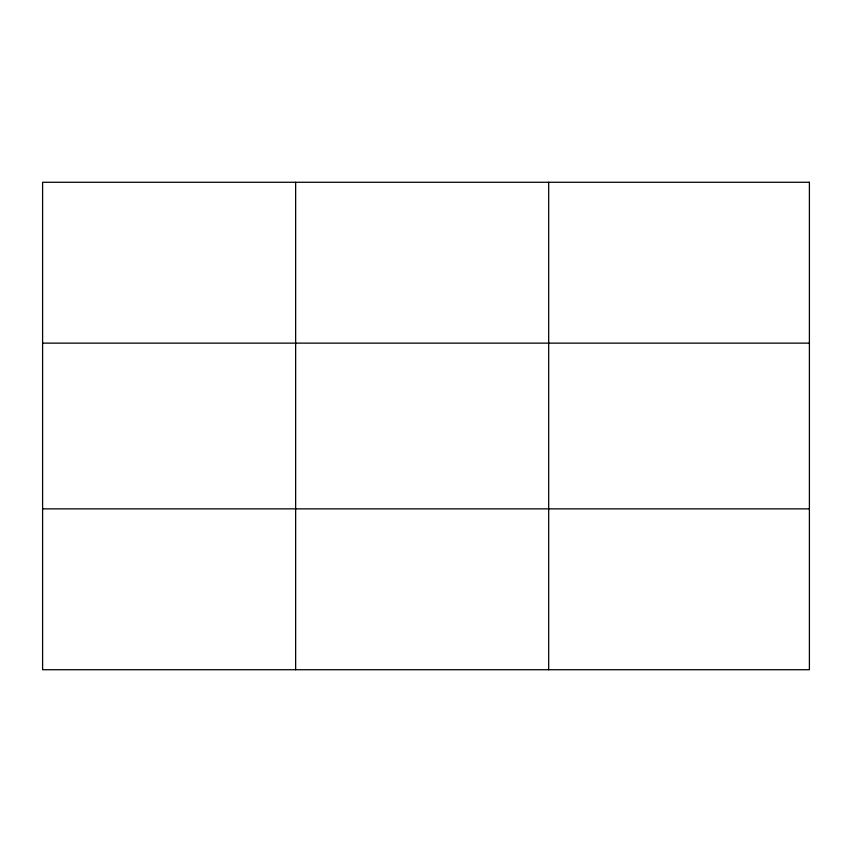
<?xml version="1.0" encoding="UTF-8"?>
<svg xmlns="http://www.w3.org/2000/svg" width="852" height="852" viewBox="0 0 852 852"><rect width="100%" height="100%" fill="white"/><g stroke="black" fill="none" stroke-linecap="round" stroke-linejoin="round"><path stroke-width="1.28" d="M295.644 182.275L295.644 669.725M548.688 182.275L548.688 669.725M42.6 343.132L809.4 343.132M42.6 508.868L809.4 508.868M809.4 182.275L809.4 669.725L42.6 669.725L42.6 182.275L809.4 182.275"/></g></svg>
